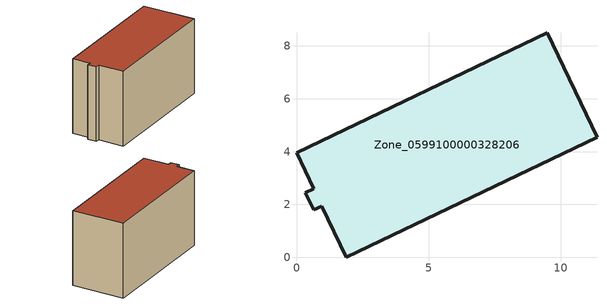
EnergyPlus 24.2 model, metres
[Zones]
Zone_0599100000328206
 floor ground (C_G): 0.34,2.45 0.65,2.6 0,3.95 9.5,8.5 11.38,4.55 1.88,0 0.96,1.93 0.66,1.8 z0
 wall outside (C_F): 0.65,2.6 0.34,2.45 0.66,1.8 0.96,1.93 1.88,0 11.38,4.55 9.5,8.5 0,3.95 0.65,2.6 z0:6.21
 roof outside (C_R): 9.5,8.5 0,3.95 0.65,2.6 0.34,2.45 0.66,1.8 0.96,1.93 1.88,0 11.38,4.55 z6.21
[BUILDING]
Pand.0599100000328206: North Axis=0; Terrain=City; Loads Convergence Tolerance Value=0.04; Temperature Convergence Tolerance Value=0.4; Solar Distribution=FullExterior; Maximum Number of Warmup Days=25; Minimum Number of Warmup Days=1
[Site:Location]
Rotterdam.The.Hague.AP_ZH_NLD Design_Conditions: Latitude=51.96; Longitude=4.45; Time Zone=1; Elevation=-4.5
[SITE:GROUNDTEMPERATURE:BUILDINGSURFACE]
18, 18, 18, 18, 18, 18, 18, 18, 18, 18, 18, 18
[MATERIAL] Thermal Absorptance=0.9; Solar Absorptance=0.7; Visible Absorptance=0.7
Name | Roughness | Thickness | Conductivity | Density | Specific Heat
G.TI.1946 | MediumSmooth | 0.15 | 1 | 540 | 1210
F.TI.1946 | Rough | 0.3 | 0.857143 | 1920 | 840
R.TI.1946 | MediumRough | 0.2 | 0.1 | 1500 | 1000
[CONSTRUCTION]
C_G: G.TI.1946
C_F: F.TI.1946
C_R: R.TI.1946
[ZONE]
Zone_0599100000328206: Type=1; Multiplier=1; Ceiling Height=Autocalculate; Volume=Autocalculate; Floor Area=autocalculate; Part of Total Floor Area=Yes
[ZONEINFILTRATION:DESIGNFLOWRATE]
Infil_Zone_0599100000328206: Zone or ZoneList or Space or SpaceList=Zone_0599100000328206; Schedule=AlwaysOn; Design Flow Rate Calculation Method=Flow/Area; Flow Rate per Floor Area=0.003; Constant Term Coefficient=1; Temperature Term Coefficient=0; Velocity Term Coefficient=0; Velocity Squared Term Coefficient=0
[HVACTEMPLATE:ZONE:IDEALLOADSAIRSYSTEM]
Zone_0599100000328206: Maximum Heating Supply Air Temperature=50; Minimum Cooling Supply Air Temperature=13; Maximum Heating Supply Air Humidity Ratio=0.0156; Minimum Cooling Supply Air Humidity Ratio=0.0077; Heating Limit=NoLimit; Cooling Limit=NoLimit; Dehumidification Control Type=ConstantSensibleHeatRatio; Cooling Sensible Heat Ratio=0.7; Dehumidification Setpoint=60; Humidification Control Type=None; Humidification Setpoint=30; Outdoor Air Method=None; Outdoor Air Flow Rate per Person=0.00944; Outdoor Air Flow Rate per Zone Floor Area=0; Outdoor Air Flow Rate per Zone=0; Demand Controlled Ventilation Type=None; Outdoor Air Economizer Type=NoEconomizer; Heat Recovery Type=None; Sensible Heat Recovery Effectiveness=0.7; Latent Heat Recovery Effectiveness=0.65
[ZONECONTROL:THERMOSTAT]
ThermostatControl_Zone_0599100000328206: Zone or ZoneList=Zone_0599100000328206; Control Type Schedule=DualSetpointControlType; Control 1=Thermostat_Zone_0599100000328206; Temperature Difference Between Cutout And Setpoint=0
[THERMOSTATSETPOINT:DUALSETPOINT]
Thermostat_Zone_0599100000328206: Heating Setpoint Temperature Schedule=HeatingSetpoint_Zone_0599100000328206; Cooling Setpoint Temperature Schedule=CoolingSetpoint_Zone_0599100000328206
[SCHEDULE:COMPACT]
HeatingSetpoint_Zone_0599100000328206: Through: 12/31, For: AllDays, Until: 24:00, 21
CoolingSetpoint_Zone_0599100000328206: Through: 12/31, For: AllDays, Until: 24:00, 24
DualSetpointControlType: Through: 12/31, For: AllDays, Until: 24:00, 4
AlwaysOn: Through: 12/31, For: AllDays, Until: 24:00, 1
